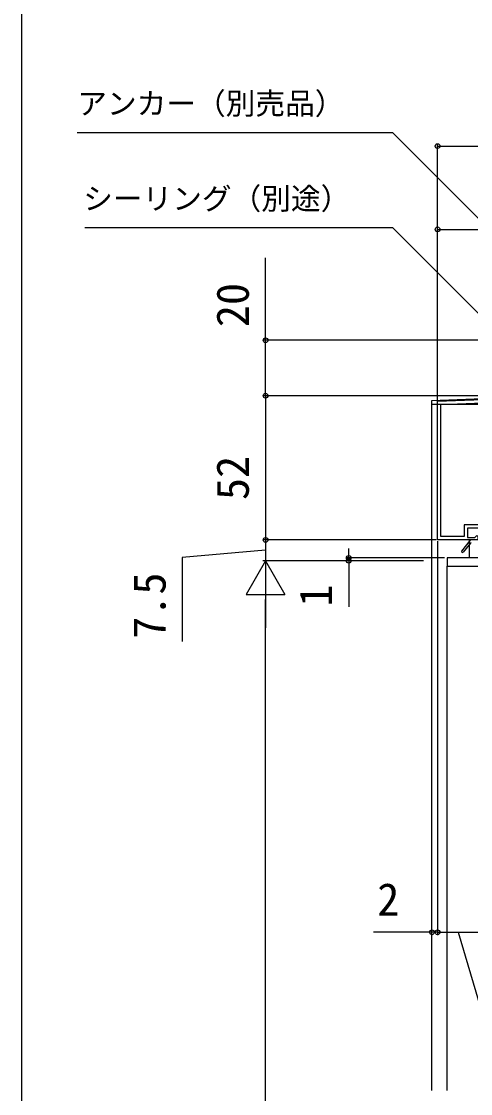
# Model space of a CAD drawing. Units: millimetres, scale not verified. Extents: x -700 to 700, y -1043 to 1038.
# Drawn here: x -700 to -538.1, y 385.2 to 771.8 of the extents above; entities that cross this region are included whole.
import ezdxf
from ezdxf.enums import TextEntityAlignment as Align

# ---------------------------------------------------------------- set-up
doc = ezdxf.new("R2010")
doc.units = ezdxf.units.MM
doc.header["$LTSCALE"] = 6
for name, color, linetype in [('0-2_YKK_11', 7, 'Continuous'), ('0-4_YKK_12', 2, 'Continuous'), ('0-5_YKK_13', 4, 'Continuous'), ('0-7_YKK_D', 6, 'Continuous'), ('0-8_YKK_ZWAK', 7, 'Continuous')]:
    doc.layers.add(name, color=color, linetype=linetype)
doc.styles.add('ＭＳ ゴシック', font='')
doc.styles.get('ＭＳ ゴシック').set_extended_font_data('MS Gothic')

msp = doc.modelspace()

# ---------------------------------------------------------------- linework, layer by layer
at = {"layer": '0-2_YKK_11'}
for points in [[(-528.179, 588.666), (-528.477, 589), (-539.2, 589), (-539.2, 585.7), (-536.524, 585.7), (-535.87, 586.354), (-535.5, 586.2), (-535.5, 584.8), (-550, 584.8), (-550, 634.8), (-530.458, 635.582), (-530.27, 635.469), (-529.72, 635.491), (-529.542, 635.618), (-500, 636.8), (-490.458, 636.8), (-490.275, 636.68), (-489.725, 636.68), (-489.542, 636.8), (-474, 636.8), (-474, 644.545), (-471.985, 655.974)], [(-527.721, 590.2), (-540.4, 590.2), (-540.4, 586), (-548.8, 586), (-548.8, 633.647), (-530.6, 634.375), (-530.6, 630)]]:
    msp.add_lwpolyline(points, dxfattribs=at)
at = {"layer": '0-4_YKK_12'}
for p, q in [((-552, 386.3), (-552, 633.8)), ((-538.5, 578.3), (-538.5, 584.8))]:
    msp.add_line(p, q, dxfattribs=at)
at = {"layer": '0-5_YKK_13'}
for p, q in [((-552, 633.8), (-470, 633.8)), ((-541.234, 580.788), (-538.09, 584.688)), ((-538.09, 583.69), (-540.768, 580.41)), ((-546.5, 575.3), (-534.3, 575.3)), ((-546.5, 386.3), (-546.5, 575.3))]:
    msp.add_line(p, q, dxfattribs=at)
for points in [[(-552, 633.8), (-552, 635.02), (-500.006, 637.1), (-474.3, 637.1), (-474.3, 644.571)], [(-478.5, 578.3), (-546.5, 578.3), (-546.5, 575.3)]]:
    msp.add_lwpolyline(points, dxfattribs=at)
for centre, start, end in [((-537.858, 583.5), 90, 140.76954), ((-541, 580.6), 141.13034, 320.76954)]:
    msp.add_arc(centre, 0.3, start, end, dxfattribs=at)
at = {"layer": '0-7_YKK_D'}
for p, q in [((-550, 635.32), (-550, 727.8)), ((-550, 726.8), (-428, 726.8)), ((-550, 635.32), (-550, 697.8)), ((-550, 696.8), (-470, 696.8)), ((-472, 656.8), (-613, 656.8)), ((-500.994, 636.8), (-613, 636.8)), ((-500.994, 636.8), (-613, 636.8)), ((-612, 636.8), (-612, 584.8)), ((-550.5, 584.8), (-613, 584.8)), ((-550.5, 584.8), (-613, 584.8)), ((-612, 584.8), (-612, 577.3)), ((-550, 584.3), (-550, 442.301)), ((-582, 578.3), (-582, 581.7)), ((-612, 577.3), (-619, 565.176)), ((-555, 577.3), (-613, 577.3)), ((-555, 577.3), (-613, 577.3)), ((-612, 577.3), (-605, 565.176)), ((-612, 577.3), (-612, 553.051)), ((-547.5, 578.3), (-583, 578.3)), ((-555, 577.3), (-583, 577.3)), ((-582, 578.3), (-582, 577.3)), ((-582, 577.3), (-582, 560.682)), ((-619, 565.176), (-605, 565.176)), ((-612, 164.3), (-612, 563.3)), ((-552, 443.301), (-573.073, 443.301)), ((-550, 443.301), (-552, 443.301)), ((-552, 442.454), (-552, 442.301)), ((-550, 443.301), (-535, 443.301)), ((-550, 443.301), (-546.6, 443.301))]:
    msp.add_line(p, q, dxfattribs=at)
for points in [[(-453.986, 619.493), (-456.391, 621.898), (-566.133, 731.64), (-679.876, 731.64)], [(-515.233, 646.453), (-517.638, 648.857), (-566.133, 697.353), (-677.158, 697.353)], [(-612, 636.8), (-612, 656.8), (-612, 686.473)], [(-612, 581.05), (-642, 578.43), (-642, 548.157)], [(-542.5, 443.301), (-533.643, 413.301), (-509.007, 413.301)]]:
    msp.add_lwpolyline(points, dxfattribs=at)
for centre in [(-550, 726.8), (-550, 696.8), (-612, 656.8), (-612, 636.8), (-612, 636.8), (-612, 584.8), (-582, 578.3), (-582, 577.3), (-552, 443.301), (-550, 443.301), (-550, 443.301)]:
    msp.add_circle(centre, 0.85, dxfattribs=at)
at = {"layer": '0-8_YKK_ZWAK'}
msp.add_line((-700, 996.8), (-700, -1043.2), dxfattribs=at)

# ---------------------------------------------------------------- texts
at = {"layer": '0-7_YKK_D', "style": 'ＭＳ ゴシック'}
for s, height, p in [('アンカー（別売品）', 7.845, (-679.868, 735.907)), ('シーリング（別途）', 7.845, (-677.74, 701.619)), ('2', 11.73, (-571.755, 445.801))]:
    msp.add_text(s, height=height, dxfattribs=at).set_placement(p, align=Align.BOTTOM_LEFT)
for s, p in [('20', (-614.5, 661.518)), ('52', (-614.5, 599.164)), ('7.5', (-644.5, 549.112)), ('1', (-584.5, 560.727))]:
    msp.add_text(s, height=11.73, rotation=90, dxfattribs=at).set_placement(p, align=Align.BOTTOM_LEFT)

doc.saveas('drawing.dxf')
